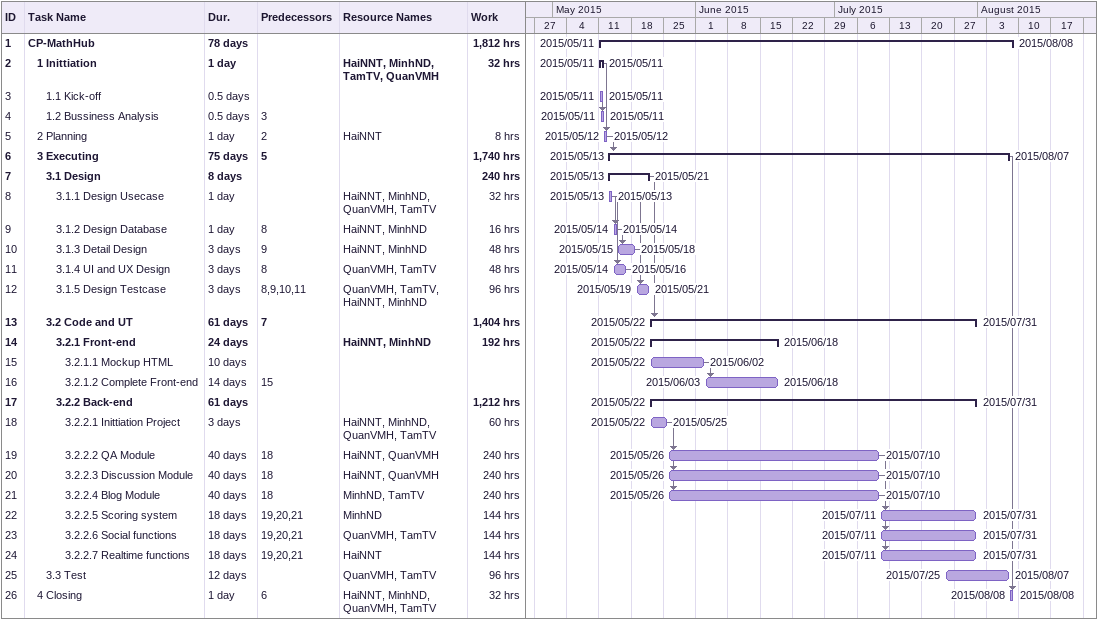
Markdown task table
| ID | Level | Task | Duration | Start | Finish | Predecessors | Resources | Work (h) |
|---|---|---|---|---|---|---|---|---|
| 1 | 1 | **CP-MathHub** | 78d | 2015-05-11 | 2015-08-08 |  |  | 1812 |
| 2 | 2 | **1 Inittiation** | 1d | 2015-05-11 | 2015-05-11 |  | HaiNNT, MinhND, TamTV, QuanVMH | 32 |
| 3 | 3 | 1.1 Kick-off | 0.5d | 2015-05-11 | 2015-05-11 |  |  |  |
| 4 | 3 | 1.2 Bussiness Analysis | 0.5d | 2015-05-11 | 2015-05-11 | 3 |  |  |
| 5 | 2 | 2 Planning | 1d | 2015-05-12 | 2015-05-12 | 2 | HaiNNT | 8 |
| 6 | 2 | **3 Executing** | 75d | 2015-05-13 | 2015-08-07 | 5 |  | 1740 |
| 7 | 3 | **3.1 Design** | 8d | 2015-05-13 | 2015-05-21 |  |  | 240 |
| 8 | 4 | 3.1.1 Design Usecase | 1d | 2015-05-13 | 2015-05-13 |  | HaiNNT, MinhND, QuanVMH, TamTV | 32 |
| 9 | 4 | 3.1.2 Design Database | 1d | 2015-05-14 | 2015-05-14 | 8 | HaiNNT, MinhND | 16 |
| 10 | 4 | 3.1.3 Detail Design | 3d | 2015-05-15 | 2015-05-18 | 9 | HaiNNT, MinhND | 48 |
| 11 | 4 | 3.1.4 UI and UX Design | 3d | 2015-05-14 | 2015-05-16 | 8 | QuanVMH, TamTV | 48 |
| 12 | 4 | 3.1.5 Design Testcase | 3d | 2015-05-19 | 2015-05-21 | 8, 9, 10, 11 | QuanVMH, TamTV, HaiNNT, MinhND | 96 |
| 13 | 3 | **3.2 Code and UT** | 61d | 2015-05-22 | 2015-07-31 | 7 |  | 1404 |
| 14 | 4 | **3.2.1 Front-end** | 24d | 2015-05-22 | 2015-06-18 |  | HaiNNT, MinhND | 192 |
| 15 | 5 | 3.2.1.1 Mockup HTML | 10d | 2015-05-22 | 2015-06-02 |  |  |  |
| 16 | 5 | 3.2.1.2 Complete Front-end | 14d | 2015-06-03 | 2015-06-18 | 15 |  |  |
| 17 | 4 | **3.2.2 Back-end** | 61d | 2015-05-22 | 2015-07-31 |  |  | 1212 |
| 18 | 5 | 3.2.2.1 Inittiation Project | 3d | 2015-05-22 | 2015-05-25 |  | HaiNNT, MinhND, QuanVMH, TamTV | 60 |
| 19 | 5 | 3.2.2.2 QA Module | 40d | 2015-05-26 | 2015-07-10 | 18 | HaiNNT, QuanVMH | 240 |
| 20 | 5 | 3.2.2.3 Discussion Module | 40d | 2015-05-26 | 2015-07-10 | 18 | HaiNNT, QuanVMH | 240 |
| 21 | 5 | 3.2.2.4 Blog Module | 40d | 2015-05-26 | 2015-07-10 | 18 | MinhND, TamTV | 240 |
| 22 | 5 | 3.2.2.5 Scoring system | 18d | 2015-07-11 | 2015-07-31 | 19, 20, 21 | MinhND | 144 |
| 23 | 5 | 3.2.2.6 Social functions | 18d | 2015-07-11 | 2015-07-31 | 19, 20, 21 | QuanVMH, TamTV | 144 |
| 24 | 5 | 3.2.2.7 Realtime functions | 18d | 2015-07-11 | 2015-07-31 | 19, 20, 21 | HaiNNT | 144 |
| 25 | 3 | 3.3 Test | 12d | 2015-07-25 | 2015-08-07 |  | QuanVMH, TamTV | 96 |
| 26 | 2 | 4 Closing | 1d | 2015-08-08 | 2015-08-08 | 6 | HaiNNT, MinhND, QuanVMH, TamTV | 32 |
